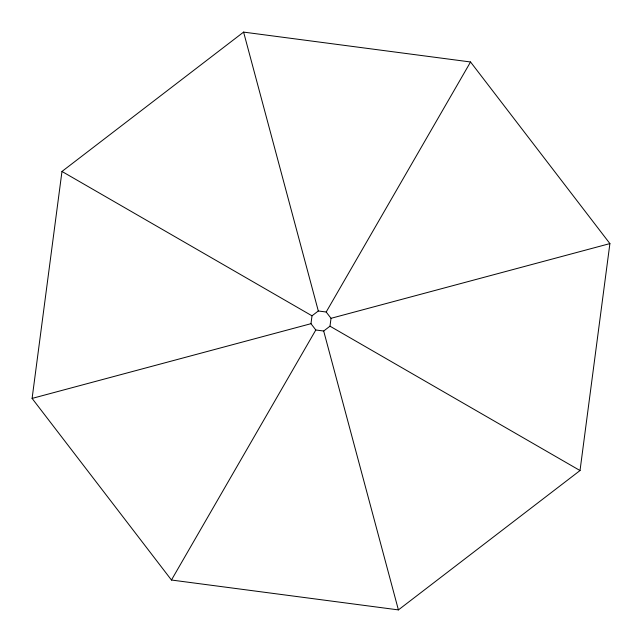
<?xml version="1.0" encoding="UTF-8"?>
<svg xmlns="http://www.w3.org/2000/svg" width="642" height="642" viewBox="0 0 642 642"><rect width="100%" height="100%" fill="white"/><g stroke="black" fill="none" stroke-linecap="round" stroke-linejoin="round"><path stroke-width="0.96" d="M32.1 398.409L61.977 171.454L243.591 32.1L470.546 61.977L609.9 243.591L580.023 470.546L398.409 609.9L171.454 580.023L32.1 398.409L310.977 323.688L315.816 329.988L323.688 331.023L329.988 326.184L331.023 318.312L326.184 312.012L318.312 310.977L312.012 315.816L310.977 323.688M171.454 580.023L315.816 329.988M326.184 312.012L470.546 61.977M331.023 318.312L609.9 243.591M61.977 171.454L312.012 315.816M329.988 326.184L580.023 470.546M243.591 32.1L318.312 310.977M323.688 331.023L398.409 609.9"/></g></svg>
